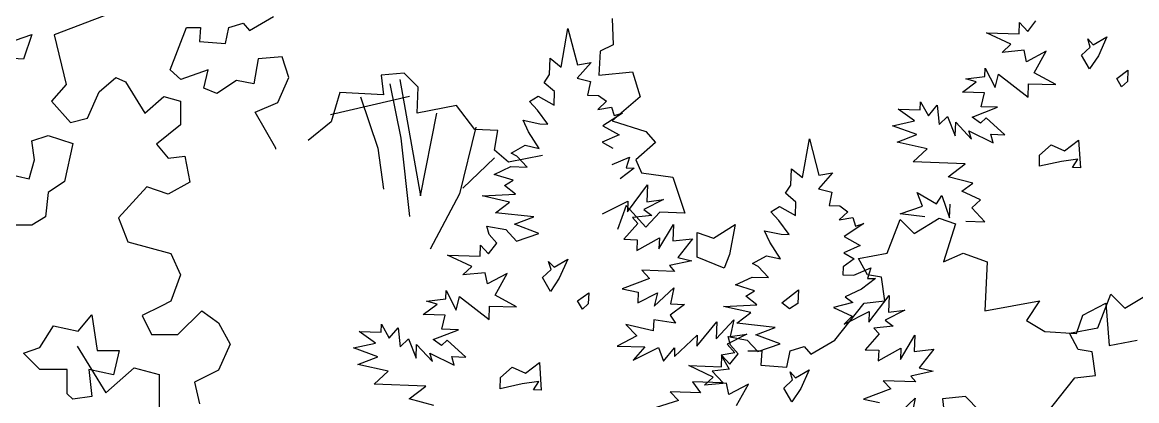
# Model space of a CAD drawing. Header units: inches. Extents: x 11.9 to 85.3, y 21.1 to 37.4.
# Drawn here: x 19.35 to 19.8347, y 23.1202 to 23.2851 of the extents above; entities that cross this region are included whole.
import ezdxf

# ---------------------------------------------------------------- set-up
doc = ezdxf.new("R2010")
doc.units = ezdxf.units.IN
doc.header["$MEASUREMENT"] = 0
doc.layers.add('CAY', color=94, linetype='Continuous')
doc.layers.add('CAY-3', color=61, linetype='Continuous')

# ---------------------------------------------------------------- blocks, each defined once
blk = doc.blocks.new('A$C76451831')
at = {"layer": 'CAY'}
for p, q in [((2471.8, 2031.9), (2478.5, 2069.3)), ((2478.5, 2069.3), (2487.7, 2034.1)), ((2460.6, 2024.6), (2461.2, 2040.4)), ((2461.2, 2040.4), (2471.8, 2031.9)), ((2500.9, 2036.3), (2487.3, 2020.9)), ((2487.7, 2034.1), (2500.9, 2036.3)), ((2455.4, 2016.6), (2460.6, 2024.6)), ((2487.3, 2020.9), (2500.3, 2017.8)), ((2465.5, 2008.1), (2455.4, 2016.6)), ((2500.3, 2017.8), (2497.6, 2004.7)), ((2441.2, 1998.5), (2449.5, 2003.7)), ((2449, 1990.1), (2441.2, 1998.5)), ((2449.5, 2003.7), (2465, 1995)), ((2465, 1995), (2465.5, 2008.1)), ((2497.6, 2004.7), (2508, 2004.3)), ((2515.9, 1998.6), (2507.5, 1990.8)), ((2508, 2004.3), (2515.9, 1998.6)), ((2459, 1976.6), (2449, 1990.1)), ((2507.5, 1990.8), (2520.7, 1993)), ((2531.4, 1987.2), (2512.4, 1974.7)), ((2520.7, 1993), (2523.1, 1984.8)), ((2523.1, 1984.8), (2531.4, 1987.2)), ((2435.1, 1980.1), (2451.3, 1976.8)), ((2440.1, 1969.1), (2435.1, 1980.1)), ((2451.3, 1976.8), (2459, 1976.6)), ((2450.4, 1952.9), (2440.1, 1969.1)), ((2527.9, 1966), (2511.8, 1958.9)), ((2512.4, 1974.7), (2527.9, 1966)), ((2423.5, 1948.4), (2437, 1956)), ((2437, 1956), (2450.4, 1952.9)), ((2511.8, 1958.9), (2522, 1953.1)), ((2428.9, 1945.4), (2423.5, 1948.4)), ((2438.9, 1934.7), (2428.9, 1945.4)), ((2511.3, 1945.3), (2511.1, 1937.6)), ((2522, 1953.1), (2511.3, 1945.3)), ((2521.5, 1937.2), (2538.1, 1944.4)), ((2538.1, 1944.4), (2535, 1934)), ((2407, 1927.6), (2423.1, 1935.2)), ((2423.1, 1935.2), (2438.9, 1934.7)), ((2511.1, 1937.6), (2521.5, 1937.2)), ((2542.7, 1933.8), (2529.2, 1923.4)), ((2535, 1934), (2542.7, 1933.8)), ((2425.3, 1922), (2407, 1927.6)), ((2529.2, 1923.4), (2513.1, 1916.2)), ((2417, 1916.8), (2425.3, 1922)), ((2427.6, 1908.3), (2417, 1916.8)), ((2513.1, 1916.2), (2520.6, 1910.5)), ((2536.2, 1891.4), (2555.7, 1917.4)), ((2555.7, 1917.4), (2555.1, 1901.1)), ((2395.4, 1906.7), (2427.6, 1908.3)), ((2421.9, 1900.8), (2395.4, 1906.7)), ((2408.4, 1890.4), (2421.9, 1900.8)), ((2520.6, 1910.5), (2501.8, 1905.7)), ((2501.8, 1905.7), (2520.1, 1897.4)), ((2512.1, 1889.5), (2536.6, 1901.8)), ((2536.6, 1901.8), (2536.2, 1891.4)), ((2571.1, 1903.3), (2552.1, 1893.5)), ((2555.1, 1901.1), (2571.1, 1903.3)), ((2445.4, 1886.4), (2408.4, 1890.4)), ((2520.1, 1897.4), (2512.1, 1889.5)), ((2552.1, 1893.5), (2559.6, 1887.8)), ((2426.6, 1879.3), (2445.4, 1886.4)), ((2450.3, 1870.4), (2426.6, 1879.3)), ((2546.2, 1880.1), (2532.6, 1864.8)), ((2559.6, 1887.8), (2541, 1885.8)), ((2541, 1885.8), (2546.2, 1880.1)), ((2402.2, 1869.3), (2399.8, 1877.6)), ((2399.8, 1877.6), (2418.2, 1874.2)), ((2409.6, 1860.9), (2402.2, 1869.3)), ((2418.2, 1874.2), (2428.7, 1862.9)), ((2428.7, 1862.9), (2450.3, 1870.4)), ((2566.7, 1855.4), (2580.6, 1878.9)), ((2580.6, 1878.9), (2580.1, 1863.1)), ((2393.3, 1848.3), (2393.7, 1859.2)), ((2393.7, 1859.2), (2401.6, 1850.7)), ((2401.6, 1850.7), (2409.6, 1860.9)), ((2532.6, 1864.8), (2545.7, 1864.3)), ((2545.3, 1853.9), (2567, 1866.3)), ((2545.7, 1864.3), (2545.3, 1853.9)), ((2567, 1866.3), (2566.7, 1855.4)), ((2580.1, 1863.1), (2599.2, 1865.2)), ((2599.2, 1865.2), (2585, 1847.1)), ((2361.6, 1849.4), (2393.3, 1848.3)), ((2385.3, 1838.2), (2361.6, 1849.4)), ((2585, 1847.1), (2598.4, 1843.9)), ((2376.8, 1830.3), (2385.3, 1838.2)), ((2598.4, 1843.9), (2577, 1839.2)), ((2577, 1839.2), (2581.8, 1833.6)), ((2398.2, 1832.3), (2376.8, 1830.3)), ((2400.5, 1821.3), (2398.2, 1832.3)), ((2419.5, 1831.5), (2400.5, 1821.3)), ((2407.9, 1810.6), (2419.5, 1831.5)), ((2557.5, 1826.7), (2530.9, 1816.8)), ((2581.8, 1833.6), (2550.1, 1834.7)), ((2550.1, 1834.7), (2557.5, 1826.7)), ((2530.9, 1816.8), (2546.6, 1813.5)), ((2562, 1799.8), (2581.2, 1817.7)), ((2581.2, 1817.7), (2577.9, 1802)), ((4984.6, 1105.9), (4929.6, 1084.7)), ((5118.8, 1089), (5142, 1102.7)), ((5057.6, 1092.1), (5071.3, 1092.1)), ((5071.3, 1092.1), (5070.3, 1078.4)), ((5095.6, 1076.3), (5098.8, 1092.1)), ((5098.8, 1092.1), (5112.5, 1096.3)), ((5112.5, 1096.3), (5118.8, 1089)), ((5420.6, 1053.6), (5427.3, 1091)), ((5427.3, 1091), (5436.5, 1055.8)), ((5470, 1100.6), (5471.1, 1075.2)), ((5864.5, 1085.8), (5864.9, 1096.7)), ((5864.9, 1096.7), (5872.8, 1088.2)), ((5872.8, 1088.2), (5880.8, 1098.4)), ((4929.6, 1084.7), (4941, 1036.7)), ((5856.5, 1075.7), (5832.8, 1086.9)), ((5832.8, 1086.9), (5864.5, 1085.8)), ((5070.3, 1078.4), (5095.6, 1076.3)), ((5471.1, 1075.2), (5458.4, 1068.9)), ((5848, 1067.8), (5856.5, 1075.7)), ((5869.4, 1069.8), (5848, 1067.8)), ((5871.7, 1058.8), (5869.4, 1069.8)), ((5409.5, 1046.3), (5410, 1062.2)), ((5410, 1062.2), (5420.6, 1053.6)), ((5458.4, 1068.9), (5457.3, 1045.7)), ((5890.7, 1069), (5871.7, 1058.8)), ((5879.1, 1048.1), (5890.7, 1069)), ((5268.6, 1047.8), (5246.4, 1045.7)), ((5282.3, 1034.1), (5268.6, 1047.8)), ((5449.8, 1058.1), (5436.1, 1042.7)), ((5436.5, 1055.8), (5449.8, 1058.1)), ((5457.3, 1045.7), (5490, 1048.9)), ((5490, 1048.9), (5497.4, 1024.6)), ((5831.4, 1044.3), (5831.6, 1052.5)), ((5831.6, 1052.5), (5841.4, 1033.6)), ((5900, 1036.5), (5879.1, 1048.1)), ((4941, 1036.7), (4926.8, 1020.6)), ((4973.2, 1029.6), (4989.3, 1043.4)), ((4989.3, 1043.4), (4998.7, 1039.1)), ((4998.7, 1039.1), (5017.2, 1008.8)), ((5246.4, 1045.7), (5248.5, 1026.7)), ((5404.2, 1038.3), (5409.5, 1046.3)), ((5414.3, 1029.8), (5404.2, 1038.3)), ((5436.1, 1042.7), (5449.1, 1039.5)), ((5449.1, 1039.5), (5446.4, 1026.4)), ((5809.5, 1029.2), (5823, 1039.2)), ((5812.7, 1042.3), (5831.4, 1044.3)), ((5823, 1039.2), (5812.7, 1042.3)), ((5841.4, 1033.6), (5844.6, 1046.6)), ((5844.6, 1046.6), (5873.3, 1024.3)), ((5873.3, 1024.3), (5873.7, 1037.4)), ((5873.7, 1037.4), (5900, 1036.5)), ((4961.8, 1004.1), (4973.2, 1029.6)), ((5206.3, 1028.8), (5197.9, 1000.4)), ((5248.5, 1026.7), (5206.3, 1028.8)), ((5281.2, 1008.8), (5282.3, 1034.1)), ((5413.9, 1016.7), (5414.3, 1029.8)), ((5446.4, 1026.4), (5456.8, 1026.1)), ((5456.8, 1026.1), (5464.8, 1020.4)), ((5830.8, 1028.5), (5809.5, 1029.2)), ((5827.6, 1015), (5830.8, 1028.5)), ((4926.8, 1020.6), (4945.3, 999.7)), ((5017.2, 1008.8), (5035.7, 1024.9)), ((5035.7, 1024.9), (5051.8, 1020.6)), ((5051.8, 1020.6), (5051.8, 997.4)), ((5273.8, 1025), (5197.2, 1007.3)), ((5319.2, 1016.2), (5281.2, 1008.8)), ((5337.1, 993), (5319.2, 1016.2)), ((5390, 1020.2), (5398.3, 1025.4)), ((5397.8, 1011.8), (5390, 1020.2)), ((5398.3, 1025.4), (5413.9, 1016.7)), ((5464.8, 1020.4), (5456.3, 1012.5)), ((5497.4, 1024.6), (5470, 1001.4)), ((5768.6, 1012.1), (5768.9, 1019.8)), ((5768.9, 1019.8), (5776.6, 1006.4)), ((5776.6, 1006.4), (5785.1, 1016.5)), ((5785.1, 1016.5), (5787.1, 997.8)), ((5407.8, 998.3), (5397.8, 1011.8)), ((5456.3, 1012.5), (5469.5, 1014.7)), ((5480.2, 1008.9), (5461.2, 996.5)), ((5469.5, 1014.7), (5472, 1006.5)), ((5472, 1006.5), (5480.2, 1008.9)), ((5747.3, 1012.8), (5768.6, 1012.1)), ((5763.2, 1001.4), (5747.3, 1012.8)), ((5787.1, 997.8), (5795.1, 1005.7)), ((5795.1, 1005.7), (5802.6, 986.9)), ((5819.1, 1004.9), (5843.5, 1014.5)), ((5827.1, 999.2), (5819.1, 1004.9)), ((5832.7, 1004.4), (5827.1, 999.2)), ((5843.5, 1014.5), (5827.6, 1015)), ((5850.7, 987.9), (5832.7, 1004.4)), ((4945.3, 999.7), (4961.8, 1004.1)), ((5051.8, 997.4), (5028.6, 978.9)), ((5197.9, 1000.4), (5175.7, 982.4)), ((5389, 990.8), (5383.9, 1001.9)), ((5383.9, 1001.9), (5400.1, 998.6)), ((5400.1, 998.6), (5407.8, 998.3)), ((5461.2, 996.5), (5476.8, 987.8)), ((5470, 1001.4), (5502.7, 990.9)), ((5741.8, 996.7), (5763.2, 1001.4)), ((5765.5, 988.2), (5741.8, 996.7)), ((5802.6, 986.9), (5803.1, 1000)), ((5803.1, 1000), (5818.4, 983.6)), ((5359.3, 991.9), (5337.1, 993)), ((5356.1, 972.9), (5359.3, 991.9)), ((5399.3, 974.6), (5389, 990.8)), ((5476.8, 987.8), (5460.6, 980.6)), ((5502.7, 990.9), (5512.2, 980.3)), ((5746.2, 980.7), (5765.5, 988.2)), ((5818.4, 983.6), (5815.9, 991.8)), ((5815.9, 991.8), (5839.5, 980.1)), ((5839.5, 980.1), (5837.1, 988.4)), ((5837.1, 988.4), (5850.7, 987.9)), ((5028.6, 978.9), (5040, 965.1)), ((5369.8, 961.3), (5356.1, 972.9)), ((5372.4, 970.1), (5385.8, 977.8)), ((5385.8, 977.8), (5399.3, 974.6)), ((5460.6, 980.6), (5470.9, 974.8)), ((5512.2, 980.3), (5493.2, 963.4)), ((5775.4, 974.2), (5746.2, 980.7)), ((5761.9, 961.5), (5775.4, 974.2)), ((5040, 965.1), (5056.1, 967.1)), ((5056.1, 967.1), (5060.8, 941.9)), ((5402.5, 967.7), (5369.8, 961.3)), ((5377.7, 967.2), (5372.4, 970.1)), ((5387.7, 956.4), (5377.7, 967.2)), ((5470.3, 959), (5486.9, 966.1)), ((5486.9, 966.1), (5483.8, 955.8)), ((5493.2, 963.4), (5498.5, 950.8)), ((5812.1, 959.8), (5761.9, 961.5)), ((5355.8, 949.4), (5371.9, 957)), ((5371.9, 957), (5387.7, 956.4)), ((5491.5, 955.5), (5478, 945.1)), ((5483.8, 955.8), (5491.5, 955.5)), ((5498.5, 950.8), (5529.1, 946.6)), ((5795.8, 947.2), (5812.1, 959.8)), ((5060.8, 941.9), (5040, 930.1)), ((5374.2, 943.7), (5355.8, 949.4)), ((5365.8, 938.6), (5374.2, 943.7)), ((5529.1, 946.6), (5540.7, 911.8)), ((5819.6, 940.9), (5795.8, 947.2)), ((5808.9, 933.2), (5819.6, 940.9)), ((5019.2, 937.2), (4991.7, 907.3)), ((5040, 930.1), (5019.2, 937.2)), ((5344.2, 928.5), (5376.4, 930.1)), ((5376.4, 930.1), (5365.8, 938.6)), ((5485, 913.1), (5504.5, 939.2)), ((5504.5, 939.2), (5503.9, 922.9)), ((5770.8, 918.6), (5765.8, 931.9)), ((5765.8, 931.9), (5784.4, 920.9)), ((5784.4, 920.9), (5789.7, 928.8)), ((5789.7, 928.8), (5797.1, 907.3)), ((5827.2, 924.8), (5808.9, 933.2)), ((5370.7, 922.5), (5344.2, 928.5)), ((5357.2, 912.1), (5370.7, 922.5)), ((5460.9, 911.2), (5485.4, 923.5)), ((5483.7, 919.1), (5475.3, 895.9)), ((5502.7, 898.1), (5483.7, 919.1)), ((5485.4, 923.5), (5485, 913.1)), ((5519.9, 925), (5501, 915.3)), ((5503.9, 922.9), (5519.9, 925)), ((5749.2, 911.2), (5770.8, 918.6)), ((5797.1, 907.3), (5797.6, 920.4)), ((5818.7, 916.9), (5827.2, 924.8)), ((4991.7, 907.3), (5000.7, 884.1)), ((5394.2, 908.1), (5357.2, 912.1)), ((5375.4, 901.1), (5394.2, 908.1)), ((5508.5, 909.6), (5489.8, 907.5)), ((5489.8, 907.5), (5495.1, 901.9)), ((5501, 915.3), (5508.5, 909.6)), ((5516.4, 912.8), (5502.7, 898.1)), ((5540.7, 911.8), (5516.4, 912.8)), ((5773.1, 908.1), (5749.2, 911.2)), ((5831.4, 903.4), (5818.7, 916.9)), ((5351, 891), (5348.6, 899.3)), ((5348.6, 899.3), (5367.1, 895.9)), ((5399.1, 892.1), (5375.4, 901.1)), ((5495.1, 901.9), (5481.4, 886.5)), ((5515.5, 877.1), (5529.5, 900.7)), ((5529.5, 900.7), (5528.9, 884.8)), ((5812.9, 904), (5831.4, 903.4)), ((5358.4, 882.6), (5351, 891)), ((5367.1, 895.9), (5377.5, 884.7)), ((5377.5, 884.7), (5399.1, 892.1)), ((5481.4, 886.5), (5494.5, 886)), ((5494.1, 875.6), (5515.9, 888)), ((5494.5, 886), (5494.1, 875.6)), ((5515.9, 888), (5515.5, 877.1)), ((5528.9, 884.8), (5548, 886.9)), ((5548, 886.9), (5533.8, 868.8)), ((5000.7, 884.1), (5042.4, 872.7)), ((5342.1, 870.1), (5342.5, 880.9)), ((5342.5, 880.9), (5350.4, 872.5)), ((5350.4, 872.5), (5358.4, 882.6)), ((5042.4, 872.7), (5051.8, 851.9)), ((5310.5, 871.2), (5342.1, 870.1)), ((5334.1, 859.9), (5310.5, 871.2)), ((5547.3, 865.6), (5525.8, 860.9)), ((5533.8, 868.8), (5547.3, 865.6)), ((5325.6, 852), (5334.1, 859.9)), ((5347, 854), (5325.6, 852)), ((5349.4, 843.1), (5347, 854)), ((5368.3, 853.3), (5349.4, 843.1)), ((5356.7, 832.4), (5368.3, 853.3)), ((5498.9, 856.4), (5506.3, 848.5)), ((5530.6, 855.3), (5498.9, 856.4)), ((5525.8, 860.9), (5530.6, 855.3)), ((5051.8, 851.9), (5042.4, 826.3)), ((5506.3, 848.5), (5479.7, 838.5)), ((5309, 828.6), (5309.3, 836.7)), ((5309.3, 836.7), (5319, 817.8)), ((5377.6, 820.8), (5356.7, 832.4)), ((5479.7, 838.5), (5495.4, 835.2)), ((5495.4, 835.2), (5495.1, 824.8)), ((5495.1, 824.8), (5514, 834.6)), ((5510.8, 821.5), (5530, 839.5)), ((5514, 834.6), (5510.8, 821.5)), ((5530, 839.5), (5526.8, 823.7)), ((5033.3, 821.6), (5014.8, 812.5)), ((5042.4, 826.3), (5033.3, 821.6)), ((5287.1, 813.5), (5300.6, 823.4)), ((5290.3, 826.5), (5309, 828.6)), ((5300.6, 823.4), (5290.3, 826.5)), ((5319, 817.8), (5322.2, 830.9)), ((5322.2, 830.9), (5350.9, 808.5)), ((5350.9, 808.5), (5351.3, 821.7)), ((5351.3, 821.7), (5377.6, 820.8)), ((5540.3, 823.2), (5526.4, 812.8)), ((5526.8, 823.7), (5540.3, 823.2)), ((5014.8, 812.5), (5023.9, 794.1)), ((5049.4, 794.1), (5072.6, 816.9)), ((5072.6, 816.9), (5088.7, 805.5)), ((5308.4, 812.7), (5287.1, 813.5)), ((5305.2, 799.3), (5308.4, 812.7)), ((5526.4, 812.8), (5531.5, 805)), ((5088.7, 805.5), (5100.1, 784.6)), ((5246.2, 796.3), (5246.5, 804)), ((5246.5, 804), (5254.2, 790.6)), ((5254.2, 790.6), (5262.7, 800.7)), ((5262.7, 800.7), (5264.7, 782.1)), ((5321.1, 798.7), (5305.2, 799.3)), ((5510, 797.5), (5483.5, 803.9)), ((5483.5, 803.9), (5494, 792.7)), ((5510.4, 808.4), (5510, 797.5)), ((5531.5, 805), (5510.4, 808.4)), ((5552.1, 782.9), (5571.5, 806.3)), ((5570.9, 790), (5587.9, 808.4)), ((5571.5, 806.3), (5570.9, 790)), ((5587.9, 808.4), (5584.6, 792.2)), ((5023.9, 794.1), (5049.4, 794.1)), ((5240.9, 785.6), (5224.9, 797.1)), ((5224.9, 797.1), (5246.2, 796.3)), ((5264.7, 782.1), (5272.7, 790)), ((5272.7, 790), (5280.2, 771.1)), ((5296.7, 789.1), (5321.1, 798.7)), ((5304.7, 783.4), (5296.7, 789.1)), ((5310.3, 788.7), (5304.7, 783.4)), ((5328.3, 772.2), (5310.3, 788.7)), ((5494, 792.7), (5475, 782.9)), ((5530.4, 772.8), (5552.4, 793.3)), ((5552.4, 793.3), (5552.1, 782.9)), ((5600.5, 794.4), (5581.6, 784.6)), ((5584.6, 792.2), (5600.5, 794.4)), ((4951.7, 782.9), (4979.4, 737.5)), ((5100.1, 784.6), (5088.7, 759.5)), ((5219.4, 781), (5240.9, 785.6)), ((5243.1, 772.4), (5219.4, 781)), ((5280.2, 771.1), (5280.7, 784.3)), ((5280.7, 784.3), (5296, 767.8)), ((5475, 782.9), (5501.7, 782)), ((5501.7, 782), (5490.4, 769.2)), ((5490.4, 769.2), (5514.9, 781.5)), ((5514.9, 781.5), (5519.8, 768.2)), ((5519.8, 768.2), (5530.7, 781)), ((5530.7, 781), (5530.4, 772.8)), ((5581.6, 784.6), (5589, 776.2)), ((5223.8, 764.9), (5243.1, 772.4)), ((5296, 767.8), (5293.5, 776.1)), ((5293.5, 776.1), (5317.1, 764.4)), ((5314.7, 772.6), (5328.3, 772.2)), ((5317.1, 764.4), (5314.7, 772.6)), ((5589, 776.2), (5575.8, 773.9)), ((5575.8, 773.9), (5583.5, 760.5)), ((4979.4, 737.5), (5007.1, 761.7)), ((5007.1, 761.7), (5031.3, 755.2)), ((5088.7, 759.5), (5065.6, 747.7)), ((5253, 758.5), (5223.8, 764.9)), ((5239.5, 745.8), (5253, 758.5)), ((5583.5, 760.5), (5567.1, 758.4)), ((5567.1, 758.4), (5577.6, 747.1)), ((5031.3, 755.2), (5031.3, 720.4)), ((5065.6, 747.7), (5070.3, 726.8)), ((5289.7, 744), (5239.5, 745.8)), ((5577.6, 747.1), (5548.1, 748.2)), ((5548.1, 748.2), (5555.9, 737.5)), ((5273.4, 731.5), (5289.7, 744)), ((5526.5, 738.5), (5534.4, 730.1)), ((5555.9, 737.5), (5526.5, 738.5)), ((5297.2, 725.2), (5273.4, 731.5)), ((5534.4, 730.1), (5512.8, 723.1))]:
    blk.add_line(p, q, dxfattribs=at)
for points in [[(2451.7, 1910.2), (2468, 1922.8), (2467.5, 1909.6), (2459.2, 1904.5)], [(2453.8, 1827.6), (2462.2, 1835.5), (2459.8, 1843.3), (2465, 1837.6), (2478.4, 1845.3), (2470.1, 1827), (2461.5, 1814.2)], [(4862.9, 1119.3), (4873.5, 1124.6), (4873.5, 1103.5), (4884.1, 1103.5), (4892, 1079.7), (4907.8, 1085), (4899.9, 1061.2), (4857.7, 1063.9), (4849.7, 1055.9), (4841.8, 1095.6), (4849.7, 1095.6)], [(5925, 1065.1), (5933.4, 1073), (5931, 1080.8), (5936.2, 1075.1), (5949.6, 1082.8), (5941.3, 1064.5), (5932.7, 1051.7)], [(4865.6, 929.2), (4870.9, 953), (4905.2, 945.1), (4910.4, 963.5), (4907.8, 982), (4923.6, 987.3), (4947.4, 979.4), (4939.5, 942.4), (4923.6, 931.9), (4921, 908.1), (4907.8, 900.2), (4873.5, 900.2)], [(5923.9, 955.9), (5916.2, 956.2), (5921.4, 964.1), (5905.5, 962), (5884.1, 957.3), (5884.4, 968.1), (5895.7, 978.2), (5908.6, 972.3), (5922.1, 982.7)], [(5552.4, 869.2), (5552.4, 892.9), (5568.2, 887.7), (5589.3, 900.9), (5584, 871.8), (5578.8, 858.6)], [(5402.6, 849.4), (5411, 857.2), (5408.6, 865), (5413.8, 859.4), (5427.2, 867.1), (5418.9, 848.8), (5410.3, 835.9)], [(4915.7, 781.4), (4928.9, 802.5), (4952.7, 797.2), (4965.9, 813), (4971.2, 778.7), (4992.3, 778.7), (4987, 755), (4963.2, 760.2), (4965.9, 733.8), (4947.4, 731.2), (4942.1, 736.5), (4942.1, 760.2), (4915.7, 760.2), (4899.9, 776.1)], [(5401.5, 740.1), (5393.8, 740.4), (5399.1, 748.4), (5383.1, 746.2), (5361.7, 741.5), (5362, 752.4), (5373.3, 762.4), (5386.2, 756.5), (5399.7, 766.9)]]:
    blk.add_lwpolyline(points, close=True, dxfattribs=at)
for points in [[(5144.1, 974), (5144.1, 975), (5124.1, 1009.8), (5146.2, 1019.3), (5156.8, 1043.6), (5150.4, 1063.6), (5127.2, 1061.5), (5123, 1037.3), (5106.1, 1040.4), (5087.2, 1027.8), (5074.5, 1033.1), (5078.7, 1051), (5052.3, 1041.5), (5041.8, 1051), (5057.6, 1092.1)], [(5963.8, 1034.3), (5959.1, 1042.6), (5969.8, 1050.4), (5969.4, 1039.5), (5963.8, 1034.3)], [(5254.8, 1037.3), (5265.4, 984.5), (5273.8, 908.6)], [(5264.3, 1041.5), (5284.4, 928.6), (5300.2, 1008.8)], [(5226.4, 1024.6), (5243.2, 975), (5248.5, 935)], [(5338.2, 995.1), (5322.3, 930.7), (5293.9, 877)], [(5356.1, 965.6), (5325.5, 936)], [(5441.4, 818.5), (5436.7, 826.9), (5447.4, 834.6), (5447, 823.8), (5441.4, 818.5)]]:
    blk.add_lwpolyline(points, dxfattribs=at)
at = {"layer": 'CAY-3'}
for points in [[(5601.5, 778.1), (5615.2, 778.1), (5614.1, 764.4), (5639.4, 762.3), (5642.6, 778.1), (5656.3, 782.3), (5662.6, 774.9), (5685.8, 788.7), (5714.3, 824.5), (5734.4, 826.6), (5731.2, 849.8), (5717.5, 851.9), (5709, 867.8), (5736.5, 873), (5749.1, 905.7), (5762.8, 892), (5787.1, 906.8), (5802.9, 901.5), (5791.3, 864.6), (5810.3, 873), (5833.5, 864.6), (5831.4, 817.1), (5884.1, 826.6), (5871.5, 807.6), (5889.4, 797.1), (5920, 795), (5926.3, 812.9), (5948.5, 824.5), (5951.6, 783.4), (5979, 788.7)], [(5985.4, 614.6), (5966.4, 605.1), (5941.1, 603), (5931.6, 621), (5949.5, 638.9), (5946.3, 653.7), (5913.6, 647.3), (5899.9, 658.9), (5903.1, 677.9), (5881, 679), (5863, 702.2), (5825.1, 694.8), (5826.1, 720.1), (5812.4, 733.8), (5790.2, 731.7), (5792.4, 712.7), (5750.2, 714.8), (5741.7, 686.3), (5719.6, 668.4)], [(138.9, 705.6), (152.6, 705.6), (151.5, 691.9), (176.9, 689.8), (180, 705.6), (193.7, 709.9), (200.1, 702.5), (223.3, 716.2), (251.7, 752), (271.8, 754.2), (268.6, 777.4), (254.9, 779.5), (246.5, 795.3), (273.9, 800.6), (286.5, 833.3), (300.3, 819.5), (324.5, 834.3)]]:
    blk.add_lwpolyline(points, dxfattribs=at)

msp = doc.modelspace()

# ---------------------------------------------------------------- block references
at = {"layer": 'CAY', "xscale": 0.0004489089019145984, "yscale": 0.0004489089019145984, "zscale": 0.0004489089019145984}
for p in [(17.15095, 22.79263), (19.69482, 22.79263), (18.5797, 22.30535)]:
    msp.add_blockref('A$C76451831', p, dxfattribs=at)

doc.saveas('drawing.dxf')
